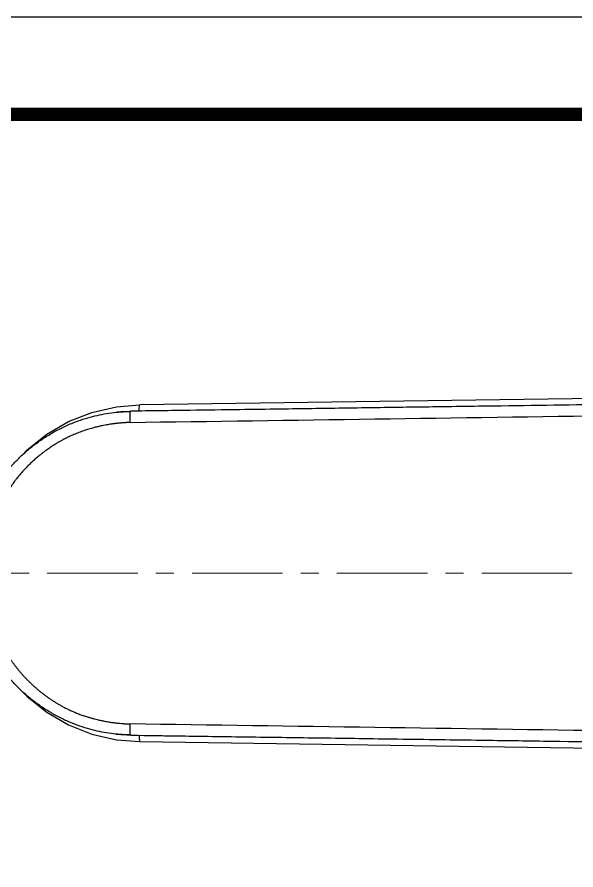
# Model space of a CAD drawing. Extents: x 0 to 790, y 0 to 579.
# Drawn here: x 386.7 to 463.9, y 460.9 to 578.8 of the extents above; entities that cross this region are included whole.
import ezdxf

# ---------------------------------------------------------------- set-up
doc = ezdxf.new("R2010")
doc.units = 0
doc.header["$LTSCALE"] = 10
doc.header["$MEASUREMENT"] = 0
doc.linetypes.add('CENTER', pattern=[2, 1.25, -0.25, 0.25, -0.25])
doc.layers.get('0').update_dxf_attribs({"linetype": 'CONTINUOUS'})
for name, color, linetype in [('1', 7, 'CONTINUOUS'), ('BODY', 7, 'CONTINUOUS'), ('DEF_LAYER_ASSEM_MEMBER', 7, 'CONTINUOUS')]:
    doc.layers.add(name, color=color, linetype=linetype)

# ---------------------------------------------------------------- blocks, each defined once
blk = doc.blocks.new('A$C219e8258')
at = {"layer": '1'}
for points, knots in [([(13.08, 23.44), (15.85, 23.4), (24.17, 23.28), (35.28, 23.12), (46.4, 22.97), (54.75, 22.85), (61.77, 22.75), (67.89, 22.66), (73.52, 22.58), (80.41, 22.49), (85.43, 22.42), (88.16, 22.38)], [0, 0, 0, 0, 0.11057, 0.332487, 0.44404, 0.554775, 0.666244, 0.724576, 0.799406, 0.891143, 1, 1, 1, 1]), ([(90.19, 22.26), (90.16, 22.26), (89.96, 22.28), (89.59, 22.31), (89.09, 22.34), (88.61, 22.36), (88.3, 22.37), (88.16, 22.38)], [0, 0, 0, 0, 0.04314, 0.296429, 0.543611, 0.784715, 1, 1, 1, 1]), ([(88.25, 20.83), (88.25, 20.84), (88.25, 20.85), (88.25, 20.87), (88.25, 20.89), (88.25, 20.91), (88.25, 20.93), (88.25, 20.95), (88.25, 20.97), (88.25, 20.99), (88.25, 21.01), (88.25, 21.03), (88.25, 21.05), (88.25, 21.07), (88.25, 21.09), (88.25, 21.11), (88.25, 21.13), (88.25, 21.15), (88.25, 21.17), (88.25, 21.19), (88.25, 21.21), (88.25, 21.22), (88.25, 21.24), (88.25, 21.26), (88.25, 21.28), (88.25, 21.3), (88.25, 21.31), (88.25, 21.33), (88.25, 21.35), (88.25, 21.37), (88.25, 21.38), (88.25, 21.4), (88.25, 21.42), (88.25, 21.44), (88.25, 21.45), (88.25, 21.47), (88.25, 21.48), (88.25, 21.5), (88.25, 21.52), (88.25, 21.53), (88.25, 21.55), (88.25, 21.56), (88.25, 21.58), (88.25, 21.59), (88.25, 21.61), (88.25, 21.62), (88.25, 21.64), (88.25, 21.65), (88.25, 21.67), (88.25, 21.68), (88.25, 21.7), (88.25, 21.71), (88.24, 21.72), (88.24, 21.74), (88.24, 21.75), (88.24, 21.76), (88.24, 21.78), (88.24, 21.79), (88.24, 21.8), (88.24, 21.82), (88.24, 21.83), (88.24, 21.84), (88.24, 21.85), (88.24, 21.86), (88.24, 21.88), (88.24, 21.89), (88.24, 21.9), (88.24, 21.91), (88.24, 21.92), (88.24, 21.93), (88.23, 21.94), (88.23, 21.95), (88.23, 21.96), (88.23, 21.98), (88.23, 21.99), (88.23, 22), (88.23, 22.01), (88.23, 22.02), (88.23, 22.02), (88.23, 22.03), (88.23, 22.04), (88.23, 22.05), (88.23, 22.06), (88.23, 22.07), (88.22, 22.08), (88.22, 22.09), (88.22, 22.1), (88.22, 22.1), (88.22, 22.11), (88.22, 22.12), (88.22, 22.13), (88.22, 22.14), (88.22, 22.14), (88.22, 22.15), (88.22, 22.16), (88.22, 22.17), (88.22, 22.17), (88.21, 22.18), (88.21, 22.19), (88.21, 22.19), (88.21, 22.2), (88.21, 22.21), (88.21, 22.21), (88.21, 22.22), (88.21, 22.22), (88.21, 22.23), (88.21, 22.24), (88.21, 22.24), (88.2, 22.25), (88.2, 22.25), (88.2, 22.26), (88.2, 22.26), (88.2, 22.27), (88.2, 22.27), (88.2, 22.28), (88.2, 22.28), (88.2, 22.29), (88.2, 22.29), (88.2, 22.29), (88.2, 22.3), (88.19, 22.3), (88.19, 22.31), (88.19, 22.31), (88.19, 22.31), (88.19, 22.32), (88.19, 22.32), (88.19, 22.32), (88.19, 22.33), (88.19, 22.33), (88.19, 22.33), (88.18, 22.34), (88.18, 22.34), (88.18, 22.34), (88.18, 22.34), (88.18, 22.35), (88.18, 22.35), (88.18, 22.35), (88.18, 22.35), (88.18, 22.35), (88.18, 22.36), (88.18, 22.36), (88.17, 22.36), (88.17, 22.36), (88.17, 22.36), (88.17, 22.37), (88.17, 22.37), (88.17, 22.37), (88.17, 22.37), (88.17, 22.37), (88.17, 22.37), (88.17, 22.37), (88.17, 22.37), (88.16, 22.37), (88.16, 22.37), (88.16, 22.38), (88.16, 22.38), (88.16, 22.38), (88.16, 22.38), (88.16, 22.38), (88.16, 22.38), (88.16, 22.38), (88.16, 22.38), (88.16, 22.38), (88.16, 22.38)], [0, 0, 0, 0, 0.008007, 0.015992, 0.023954, 0.031893, 0.03981, 0.047705, 0.055577, 0.063427, 0.071255, 0.07906, 0.086844, 0.094605, 0.102344, 0.110061, 0.117756, 0.125428, 0.133079, 0.140707, 0.148313, 0.155897, 0.163459, 0.170998, 0.178515, 0.18601, 0.193482, 0.200932, 0.20836, 0.215765, 0.223148, 0.230508, 0.237846, 0.245161, 0.252453, 0.259723, 0.26697, 0.274194, 0.281396, 0.288574, 0.29573, 0.302864, 0.309974, 0.317061, 0.324126, 0.331167, 0.338186, 0.345181, 0.352154, 0.359104, 0.36603, 0.372934, 0.379815, 0.386673, 0.393507, 0.400319, 0.407108, 0.413874, 0.420617, 0.427337, 0.434034, 0.440709, 0.44736, 0.453989, 0.460595, 0.467178, 0.473739, 0.480277, 0.486792, 0.493285, 0.499756, 0.506204, 0.512629, 0.519033, 0.525414, 0.531773, 0.53811, 0.544425, 0.550717, 0.556988, 0.563237, 0.569463, 0.575668, 0.58185, 0.588011, 0.594149, 0.600266, 0.606361, 0.612433, 0.618484, 0.624513, 0.630519, 0.636504, 0.642467, 0.648408, 0.654326, 0.660223, 0.666098, 0.67195, 0.677781, 0.683589, 0.689375, 0.695139, 0.700881, 0.706601, 0.712299, 0.717974, 0.723628, 0.729259, 0.734867, 0.740454, 0.746018, 0.75156, 0.757079, 0.762577, 0.768051, 0.773504, 0.778934, 0.784341, 0.789727, 0.79509, 0.80043, 0.805748, 0.811043, 0.816316, 0.821567, 0.826795, 0.832, 0.837183, 0.842343, 0.847481, 0.852596, 0.857689, 0.862759, 0.867807, 0.872832, 0.877835, 0.882815, 0.887772, 0.892707, 0.89762, 0.90251, 0.907377, 0.912222, 0.917044, 0.921843, 0.926621, 0.931375, 0.936107, 0.940817, 0.945504, 0.950169, 0.954811, 0.959431, 0.964028, 0.968603, 0.973155, 0.977685, 0.982193, 0.986678, 0.991141, 0.995582, 1, 1, 1, 1]), ([(110.26, 0), (110.26, 0.48), (110.23, 1.51), (110.07, 3.07), (109.79, 4.67), (109.39, 6.23), (108.89, 7.73), (108.29, 9.19), (107.6, 10.59), (106.82, 11.92), (105.96, 13.18), (105.03, 14.36), (104.03, 15.47), (102.9, 16.57), (101.63, 17.64), (100.22, 18.65), (98.77, 19.53), (97.27, 20.3), (95.82, 20.91), (94.43, 21.38), (93.12, 21.74), (91.82, 22.02), (90.51, 22.22), (89.29, 22.31), (88.52, 22.34), (88.18, 22.35)], [0, 0, 0, 0, 0.041434, 0.088492, 0.135063, 0.181132, 0.226724, 0.27187, 0.316661, 0.361105, 0.404908, 0.448086, 0.490849, 0.533364, 0.583899, 0.633575, 0.682302, 0.730508, 0.778404, 0.817901, 0.856729, 0.894845, 0.933031, 0.970612, 1, 1, 1, 1]), ([(88.25, 20.83), (88.27, 20.83), (88.32, 20.83), (88.39, 20.82), (88.46, 20.82), (88.54, 20.82), (88.63, 20.81), (88.73, 20.81), (88.82, 20.8), (88.93, 20.79), (89.04, 20.79), (89.15, 20.78), (89.27, 20.77), (89.4, 20.76), (89.54, 20.75), (89.7, 20.73), (89.87, 20.72), (90.04, 20.7), (90.19, 20.68), (90.34, 20.66), (90.49, 20.64), (90.62, 20.63), (90.8, 20.6), (91.04, 20.57), (91.35, 20.52), (91.71, 20.45), (92.12, 20.37), (92.57, 20.27), (93, 20.17), (93.4, 20.06), (93.76, 19.96), (94.11, 19.86), (94.46, 19.74), (94.8, 19.63), (95.15, 19.5), (95.49, 19.37), (95.83, 19.23), (96.17, 19.09), (96.51, 18.94), (96.84, 18.78), (97.09, 18.65), (97.28, 18.56), (97.4, 18.5), (97.54, 18.42), (97.69, 18.34), (97.86, 18.25), (98.04, 18.15), (98.23, 18.03), (98.44, 17.91), (98.66, 17.77), (98.9, 17.62), (99.14, 17.46), (99.4, 17.29), (99.67, 17.1), (99.96, 16.89), (100.25, 16.67), (100.55, 16.43), (100.91, 16.14), (101.32, 15.79), (101.77, 15.39), (102.19, 14.98), (102.61, 14.56), (103, 14.14), (103.38, 13.71), (103.74, 13.28), (104.12, 12.8), (104.51, 12.28), (104.9, 11.71), (105.28, 11.13), (105.64, 10.53), (105.98, 9.92), (106.3, 9.3), (106.6, 8.66), (106.87, 8.02), (107.13, 7.37), (107.34, 6.78), (107.51, 6.24), (107.65, 5.76), (107.78, 5.28), (107.9, 4.8), (108.01, 4.31), (108.11, 3.82), (108.18, 3.45), (108.22, 3.2), (108.24, 3.06), (108.26, 2.92), (108.28, 2.79), (108.3, 2.65), (108.31, 2.51), (108.33, 2.37), (108.34, 2.24), (108.36, 2.1), (108.37, 1.96), (108.38, 1.82), (108.4, 1.68), (108.41, 1.54), (108.42, 1.4), (108.42, 1.26), (108.43, 1.12), (108.44, 0.99), (108.44, 0.85), (108.45, 0.7), (108.45, 0.56), (108.45, 0.42), (108.46, 0.28), (108.46, 0.14), (108.46, 0.05), (108.46, 0)], [0, 0, 0, 0, 0.002039, 0.004252, 0.006637, 0.009195, 0.011926, 0.01483, 0.017905, 0.021153, 0.024572, 0.028162, 0.031923, 0.035854, 0.039953, 0.045512, 0.050852, 0.055972, 0.060873, 0.065558, 0.070026, 0.074279, 0.078318, 0.086732, 0.096626, 0.108005, 0.12088, 0.135268, 0.151185, 0.162542, 0.173917, 0.18531, 0.196719, 0.20814, 0.219567, 0.230995, 0.242419, 0.253833, 0.265235, 0.276626, 0.288007, 0.291763, 0.29606, 0.300896, 0.306271, 0.312184, 0.318635, 0.325626, 0.333156, 0.34123, 0.349849, 0.359018, 0.368742, 0.37903, 0.389884, 0.401304, 0.413289, 0.425838, 0.444661, 0.463304, 0.481748, 0.499978, 0.517984, 0.535778, 0.553376, 0.570792, 0.592324, 0.613913, 0.635583, 0.657325, 0.67909, 0.700836, 0.72255, 0.74425, 0.765953, 0.787667, 0.803142, 0.818619, 0.8341, 0.849585, 0.865072, 0.880563, 0.896056, 0.90034, 0.904627, 0.908919, 0.913216, 0.917516, 0.921821, 0.926129, 0.930442, 0.934759, 0.939081, 0.943406, 0.947735, 0.952069, 0.956406, 0.960747, 0.965093, 0.969442, 0.973796, 0.978153, 0.982515, 0.98688, 0.991249, 0.995623, 1, 1, 1, 1]), ([(88.18, -22.35), (88.47, -22.34), (89.15, -22.31), (90.26, -22.24), (91.52, -22.07), (92.82, -21.81), (94.17, -21.46), (95.57, -21), (96.99, -20.42), (98.42, -19.72), (99.86, -18.88), (101.2, -17.96), (102.44, -16.97), (103.58, -15.93), (104.67, -14.78), (105.71, -13.52), (106.67, -12.15), (107.56, -10.67), (108.35, -9.08), (109.03, -7.39), (109.57, -5.6), (109.98, -3.73), (110.22, -1.85), (110.26, -0.6), (110.26, 0)], [0, 0, 0, 0, 0.024979, 0.059255, 0.095955, 0.13392, 0.173972, 0.216204, 0.260339, 0.306088, 0.353548, 0.403125, 0.446143, 0.490494, 0.535964, 0.582636, 0.630777, 0.680514, 0.731485, 0.783676, 0.837207, 0.892126, 0.948447, 1, 1, 1, 1]), ([(108.46, 0), (108.46, -0.02), (108.46, -0.06), (108.46, -0.13), (108.46, -0.2), (108.46, -0.27), (108.46, -0.35), (108.45, -0.42), (108.45, -0.5), (108.45, -0.57), (108.45, -0.65), (108.45, -0.74), (108.44, -0.82), (108.44, -0.9), (108.44, -0.99), (108.43, -1.08), (108.43, -1.16), (108.42, -1.26), (108.42, -1.35), (108.41, -1.44), (108.4, -1.54), (108.4, -1.64), (108.39, -1.73), (108.38, -1.83), (108.37, -1.94), (108.36, -2.04), (108.35, -2.15), (108.34, -2.25), (108.33, -2.36), (108.32, -2.47), (108.3, -2.58), (108.29, -2.7), (108.27, -2.81), (108.26, -2.93), (108.24, -3.05), (108.22, -3.16), (108.2, -3.29), (108.18, -3.41), (108.16, -3.53), (108.14, -3.66), (108.12, -3.78), (108.04, -4.21), (107.89, -4.87), (107.67, -5.73), (107.46, -6.43), (107.27, -6.98), (107.12, -7.39), (107.01, -7.66), (106.94, -7.85), (106.87, -8.01), (106.8, -8.18), (106.73, -8.35), (106.66, -8.52), (106.58, -8.69), (106.5, -8.86), (106.42, -9.03), (106.34, -9.2), (106.26, -9.36), (106.18, -9.53), (106.09, -9.7), (106, -9.86), (105.92, -10.03), (105.83, -10.19), (105.74, -10.35), (105.64, -10.51), (105.55, -10.67), (105.45, -10.83), (105.36, -10.99), (105.26, -11.15), (105.16, -11.31), (105.06, -11.47), (104.96, -11.62), (104.86, -11.78), (104.75, -11.93), (104.65, -12.08), (104.54, -12.23), (104.43, -12.38), (104.32, -12.53), (104.21, -12.68), (104.1, -12.82), (103.99, -12.97), (103.87, -13.11), (103.76, -13.26), (103.64, -13.4), (103.52, -13.54), (103.4, -13.68), (103.28, -13.82), (103.16, -13.96), (103.04, -14.1), (102.91, -14.23), (102.79, -14.37), (102.66, -14.5), (102.47, -14.7), (102.21, -14.96), (101.88, -15.28), (101.54, -15.6), (101.19, -15.9), (100.84, -16.2), (100.48, -16.49), (100.12, -16.77), (99.75, -17.04), (99.37, -17.31), (99.06, -17.51), (98.82, -17.67), (98.65, -17.78), (98.46, -17.9), (98.27, -18.01), (98.07, -18.13), (97.85, -18.25), (97.63, -18.38), (97.4, -18.5), (97.16, -18.63), (96.9, -18.75), (96.64, -18.88), (96.37, -19), (96.08, -19.13), (95.79, -19.25), (95.48, -19.38), (95.1, -19.52), (94.66, -19.68), (94.18, -19.84), (93.74, -19.97), (93.33, -20.08), (92.97, -20.18), (92.65, -20.25), (92.38, -20.31), (92.14, -20.36), (91.88, -20.42), (91.59, -20.47), (91.25, -20.53), (90.94, -20.58), (90.66, -20.62), (90.4, -20.66), (90.18, -20.68), (89.95, -20.71), (89.63, -20.74), (89.32, -20.77), (89.06, -20.79), (88.9, -20.8), (88.75, -20.81), (88.61, -20.81), (88.48, -20.82), (88.36, -20.83), (88.29, -20.83), (88.25, -20.83)], [0, 0, 0, 0, 0.002057, 0.004165, 0.006324, 0.008535, 0.010797, 0.01311, 0.015475, 0.017891, 0.020359, 0.022878, 0.025448, 0.028069, 0.030742, 0.033466, 0.036242, 0.039069, 0.041947, 0.044876, 0.047857, 0.050889, 0.053973, 0.057107, 0.060293, 0.063531, 0.066819, 0.070159, 0.07355, 0.076993, 0.080486, 0.084031, 0.087627, 0.091274, 0.094973, 0.098723, 0.102523, 0.106375, 0.110279, 0.114233, 0.118238, 0.122294, 0.154366, 0.1818, 0.204601, 0.222776, 0.23633, 0.245267, 0.249591, 0.255376, 0.261161, 0.266945, 0.27273, 0.278516, 0.284303, 0.290091, 0.295881, 0.301673, 0.307467, 0.313264, 0.319064, 0.324866, 0.330668, 0.336471, 0.342273, 0.348074, 0.353872, 0.359666, 0.365456, 0.371241, 0.37702, 0.382792, 0.388558, 0.394319, 0.400074, 0.405825, 0.411571, 0.417313, 0.423053, 0.428789, 0.434524, 0.440256, 0.445988, 0.451718, 0.457448, 0.463179, 0.46891, 0.474643, 0.480377, 0.486114, 0.491853, 0.497596, 0.503342, 0.517684, 0.532041, 0.546404, 0.560765, 0.575116, 0.58945, 0.603758, 0.618032, 0.632265, 0.646458, 0.652647, 0.659117, 0.665868, 0.672901, 0.680217, 0.687819, 0.695709, 0.703887, 0.712354, 0.72111, 0.730158, 0.739497, 0.749129, 0.759054, 0.769272, 0.779778, 0.797015, 0.812839, 0.827242, 0.840231, 0.851813, 0.861994, 0.87078, 0.878176, 0.884189, 0.895653, 0.906255, 0.916003, 0.924899, 0.932947, 0.940146, 0.945541, 0.955333, 0.969553, 0.974749, 0.979665, 0.9843, 0.988651, 0.992718, 0.996501, 1, 1, 1, 1]), ([(88.16, -22.38), (88.16, -22.38), (88.16, -22.38), (88.16, -22.38), (88.16, -22.38), (88.16, -22.38), (88.16, -22.37), (88.17, -22.37), (88.17, -22.37), (88.17, -22.37), (88.17, -22.37), (88.17, -22.36), (88.17, -22.36), (88.18, -22.36), (88.18, -22.35), (88.18, -22.35), (88.18, -22.34), (88.18, -22.34), (88.19, -22.33), (88.19, -22.33), (88.19, -22.32), (88.19, -22.32), (88.19, -22.31), (88.19, -22.3), (88.2, -22.3), (88.2, -22.29), (88.2, -22.28), (88.2, -22.27), (88.2, -22.26), (88.2, -22.25), (88.21, -22.24), (88.21, -22.23), (88.21, -22.22), (88.21, -22.21), (88.21, -22.2), (88.21, -22.18), (88.22, -22.17), (88.22, -22.16), (88.22, -22.14), (88.22, -22.13), (88.22, -22.11), (88.22, -22.1), (88.22, -22.08), (88.23, -22.07), (88.23, -22.05), (88.23, -22.03), (88.23, -22.01), (88.23, -21.99), (88.23, -21.98), (88.23, -21.96), (88.24, -21.93), (88.24, -21.91), (88.24, -21.89), (88.24, -21.87), (88.24, -21.85), (88.24, -21.82), (88.24, -21.8), (88.24, -21.78), (88.24, -21.75), (88.24, -21.73), (88.25, -21.7), (88.25, -21.67), (88.25, -21.65), (88.25, -21.62), (88.25, -21.59), (88.25, -21.56), (88.25, -21.53), (88.25, -21.5), (88.25, -21.47), (88.25, -21.44), (88.25, -21.41), (88.25, -21.37), (88.25, -21.34), (88.25, -21.31), (88.25, -21.27), (88.25, -21.24), (88.25, -21.21), (88.25, -21.17), (88.25, -21.13), (88.25, -21.1), (88.25, -21.06), (88.25, -21.02), (88.25, -20.99), (88.25, -20.95), (88.25, -20.91), (88.25, -20.87), (88.25, -20.84), (88.25, -20.83)], [0, 0, 0, 0, 0.008388, 0.016855, 0.025403, 0.034032, 0.042741, 0.05153, 0.0604, 0.069351, 0.078383, 0.087495, 0.096688, 0.105962, 0.115317, 0.124753, 0.13427, 0.143867, 0.153546, 0.163305, 0.173145, 0.183066, 0.193068, 0.20315, 0.213313, 0.223556, 0.23388, 0.244284, 0.254768, 0.265332, 0.275976, 0.2867, 0.297503, 0.308386, 0.319348, 0.33039, 0.341511, 0.352711, 0.36399, 0.375348, 0.386785, 0.3983, 0.409895, 0.421568, 0.43332, 0.445151, 0.457061, 0.469051, 0.48112, 0.493268, 0.505497, 0.517807, 0.530197, 0.542668, 0.555222, 0.567856, 0.580573, 0.593372, 0.606254, 0.619217, 0.632264, 0.645392, 0.658603, 0.671897, 0.685273, 0.698731, 0.712271, 0.725892, 0.739596, 0.753381, 0.767247, 0.781194, 0.795221, 0.80933, 0.823518, 0.837786, 0.852135, 0.866563, 0.88107, 0.895657, 0.910324, 0.92507, 0.939896, 0.954801, 0.969787, 0.984853, 1, 1, 1, 1]), ([(88.16, -22.38), (85.66, -22.41), (80.3, -22.49), (71.75, -22.61), (62.21, -22.74), (51.66, -22.89), (41.2, -23.04), (28.21, -23.22), (19.09, -23.35), (13.06, -23.44)], [0, 0, 0, 0, 0.099778, 0.214042, 0.341402, 0.481107, 0.635561, 0.759297, 1, 1, 1, 1]), ([(88.16, -22.38), (88.27, -22.37), (88.51, -22.36), (88.89, -22.35), (89.28, -22.33), (89.69, -22.3), (89.99, -22.28), (90.16, -22.26), (90.19, -22.26)], [0, 0, 0, 0, 0.166994, 0.357518, 0.551846, 0.74997, 0.951917, 1, 1, 1, 1])]:
    blk.add_open_spline(points, degree=3, knots=knots, dxfattribs=at)
for points, degree in [([(88.25, 20.83), (65.72, 21.15), (43.2, 21.48), (20.67, 21.8)], 3), ([(90.19, 22.25), (89.18, 22.35), (88.17, 22.36)], 2), ([(20.67, -21.8), (43.2, -21.48), (65.72, -21.15), (88.25, -20.83)], 3), ([(88.17, -22.36), (89.18, -22.35), (90.19, -22.25)], 2)]:
    blk.add_open_spline(points, degree=degree, dxfattribs=at)

msp = doc.modelspace()

# ---------------------------------------------------------------- linework, layer by layer
at = {"ltscale": 0.5}
msp.add_lwpolyline([(0, 0), (789.88, 0), (789.88, 578.76), (0, 578.76)], close=True, dxfattribs=at)
at = {"color": 5, "linetype": 'ByBlock', "lineweight": 200, "const_width": 1.82}
msp.add_lwpolyline([(12.7, 24.78), (777.1, 24.78), (777.1, 565.32), (12.7, 565.32)], close=True, dxfattribs=at)
at = {"layer": 'BODY', "color": 1, "linetype": 'CENTER', "lineweight": 5}
msp.add_line((370.87, 501.93), (529.3, 501.93), dxfattribs=at)
at = {"layer": 'DEF_LAYER_ASSEM_MEMBER', "color": 7, "linetype": 'Continuous'}
for p, q in [((490.43, 526.41), (403.64, 525.19)), ((403.64, 478.66), (490.43, 477.44))]:
    msp.add_line(p, q, dxfattribs=at)
at = {"layer": 'DEF_LAYER_ASSEM_MEMBER', "color": 9, "linetype": 'Continuous'}
msp.add_line((403.57, 479.55), (419.46, 479.33), dxfattribs=at)
at = {"layer": 'DEF_LAYER_ASSEM_MEMBER', "color": 7, "linetype": 'Continuous'}
for points in [[(387.47, 518.3), (388.08, 518.96), (390.8, 521.13), (393.81, 522.87), (397.04, 524.15), (400.42, 524.93), (403.64, 525.19)], [(387.47, 485.56), (388.08, 484.9), (390.8, 482.72), (393.81, 480.98), (397.04, 479.71), (400.42, 478.93), (403.64, 478.66)]]:
    msp.add_lwpolyline(points, dxfattribs=at)
at = {"layer": 'DEF_LAYER_ASSEM_MEMBER', "color": 9, "linetype": 'Continuous'}
msp.add_open_spline([(403.57, 524.32), (403.57, 524.43), (403.57, 524.64), (403.58, 524.88), (403.6, 525.04), (403.61, 525.12), (403.62, 525.17), (403.64, 525.19), (403.64, 525.19)], degree=3, knots=[0.0165229, 0.0165229, 0.0165229, 0.0165229, 0.3468958, 0.6339425, 0.7429574, 0.8242987, 0.8756256, 0.8983118, 0.8983118, 0.8983118, 0.8983118], dxfattribs=at)
at = {"layer": 'DEF_LAYER_ASSEM_MEMBER', "color": 9, "linetype": 'Continuous', "start_tangent": (-0.004021, -0.999992), "end_tangent": (0.999922, -0.012504)}
msp.add_spline([(403.57, 479.55), (403.57, 479.2), (403.59, 478.92), (403.6, 478.81), (403.61, 478.73), (403.63, 478.68), (403.64, 478.66)], degree=3, dxfattribs=at)

# ---------------------------------------------------------------- block references
at = {"layer": '1', "xscale": -1}
msp.add_blockref('A$C219e8258', (490.55, 501.93), dxfattribs=at)

doc.saveas('drawing.dxf')
